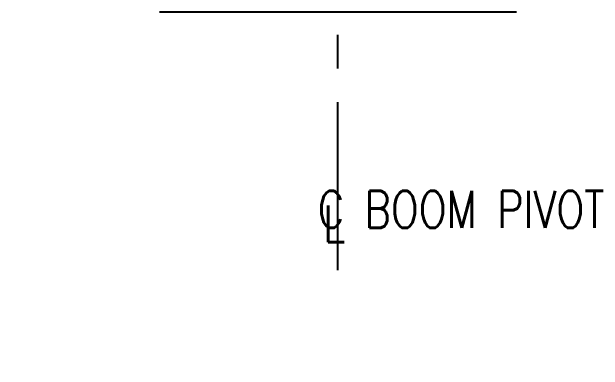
# Model space of a CAD drawing. Extents: x 0 to 45720, y 0 to 30480.
# Drawn here: x 10084 to 12882, y 8376 to 10070 of the extents above; entities that cross this region are included whole.
import ezdxf

# ---------------------------------------------------------------- set-up
doc = ezdxf.new("R2010")
doc.units = 0
doc.header["$LTSCALE"] = 25
doc.linetypes.add('CENTER', pattern=[50.8, 31.75, -6.35, 6.35, -6.35])
for name, color, linetype in [('EMS_CL', 1, 'CENTER'), ('EMS_DIM', 3, 'CONTINUOUS'), ('EMS_GRAY', 252, 'CONTINUOUS'), ('EMS_OBJECT', 2, 'CONTINUOUS'), ('EMS_REV', 7, 'CONTINUOUS')]:
    doc.layers.add(name, color=color, linetype=linetype)
doc.styles.add('ROMANS', font='romans.shx', dxfattribs={"width": 0.8})

# ---------------------------------------------------------------- blocks, each defined once
blk = doc.blocks.new('*U74')
at = {"layer": 'EMS_DIM', "color": 2, "style": 'ROMANS', "width": 0.8}
blk.add_text('C BOOM PIVOT', height=174.4, dxfattribs=at).set_placement((11530.9, 9049.2))
blk = doc.blocks.new('A$C7AA604B6')
at = {"layer": 'EMS_GRAY'}
blk.add_line((529.8, -2001.7), (2219.8, -2001.7), dxfattribs=at)
blk = doc.blocks.new('A$C5B112E3C')
at = {"layer": 'EMS_OBJECT'}
for p, q in [((-2691.9, -3543.9), (-125.2, -1035.7)), ((-2671.9, -3552.4), (-117.1, -1055.7)), ((21.5, -1395.7), (-125.2, -1035.7)), ((-2657.9, -3558.2), (-111.4, -1069.7)), ((-2345.9, -3689.6), (15.8, -1381.7)), ((-2331.9, -3695.5), (21.5, -1395.7))]:
    blk.add_line(p, q, dxfattribs=at)

msp = doc.modelspace()

# ---------------------------------------------------------------- linework, layer by layer
at = {"layer": 'EMS_CL'}
msp.add_line((11627.031, 8849.751), (11627.031, 16308.999), dxfattribs=at)

# ---------------------------------------------------------------- block references
at = {"layer": 'EMS_OBJECT'}
for name in ['A$C7AA604B6', 'A$C5B112E3C']:
    msp.add_blockref(name, (10252.253, 12071.906), dxfattribs=at)
at = {"layer": 'EMS_REV'}
msp.add_blockref('*U74', (0, 0), dxfattribs=at)

# ---------------------------------------------------------------- texts
at = {"layer": 'EMS_DIM', "color": 2, "style": 'ROMANS', "width": 0.85}
msp.add_text('L', height=174.4, dxfattribs=at).set_placement((11555.474, 8980.707))

doc.saveas('drawing.dxf')
